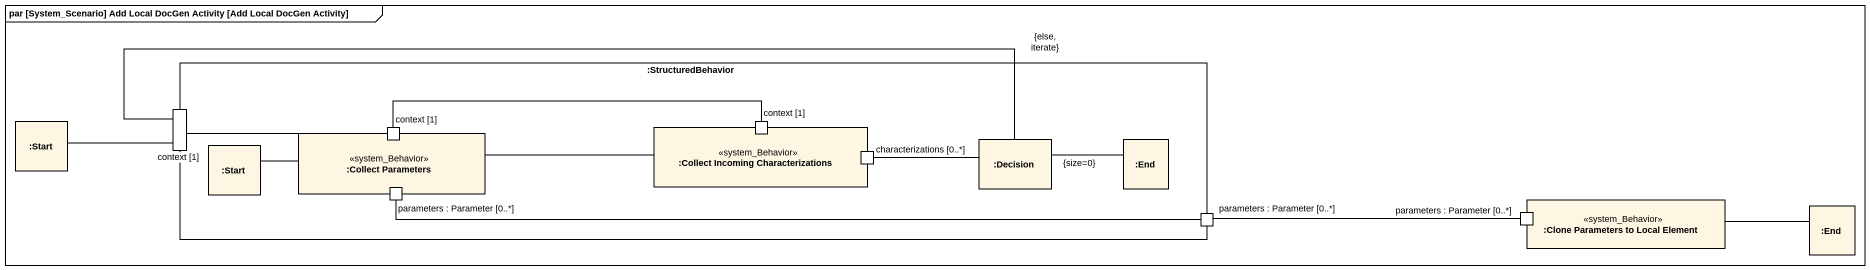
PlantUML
@startuml
mainframe par [System_Scenario] Add Local DocGen Activity [Add Local DocGen Activity]
rectangle ":StructuredBehavior" as StructuredBehavior {
  port "context [1]" as context_1
  rectangle ":Start" as Start__2
  rectangle ":Collect Parameters" as Collect_Parameters <<system_Behavior>> {
    port "context [1]" as context_1_2
    port "parameters : Parameter [0..*]" as parameters_Parameter_0
  }
  rectangle ":Collect Incoming Characterizations" as Collect_Incoming <<system_Behavior>> {
    port "context [1]" as context_1_3
    port "characterizations [0..*]" as characterizations_0
  }
  rectangle ":Decision" as Decision
  rectangle ":End" as End_
  port "parameters : Parameter [0..*]" as parameters_Parameter_0_2
}
rectangle ":Start" as Start_
rectangle ":Clone Parameters to Local Element" as Clone_Parameters_to_Local <<system_Behavior>> {
  port "parameters : Parameter [0..*]" as parameters_Parameter_0_3
}
rectangle ":End" as End__2
context_1 -right- context_1_2
Start_ -right- context_1
Start__2 -right- Collect_Parameters
Collect_Parameters -right- Collect_Incoming
context_1_2 -right- context_1_3
characterizations_0 -right- Decision
Decision -left- context_1 : {else, iterate}
Decision -right- End_ : {size=0}
parameters_Parameter_0 -right- parameters_Parameter_0_2
parameters_Parameter_0_2 -right- parameters_Parameter_0_3
Clone_Parameters_to_Local -right- End__2
@enduml
